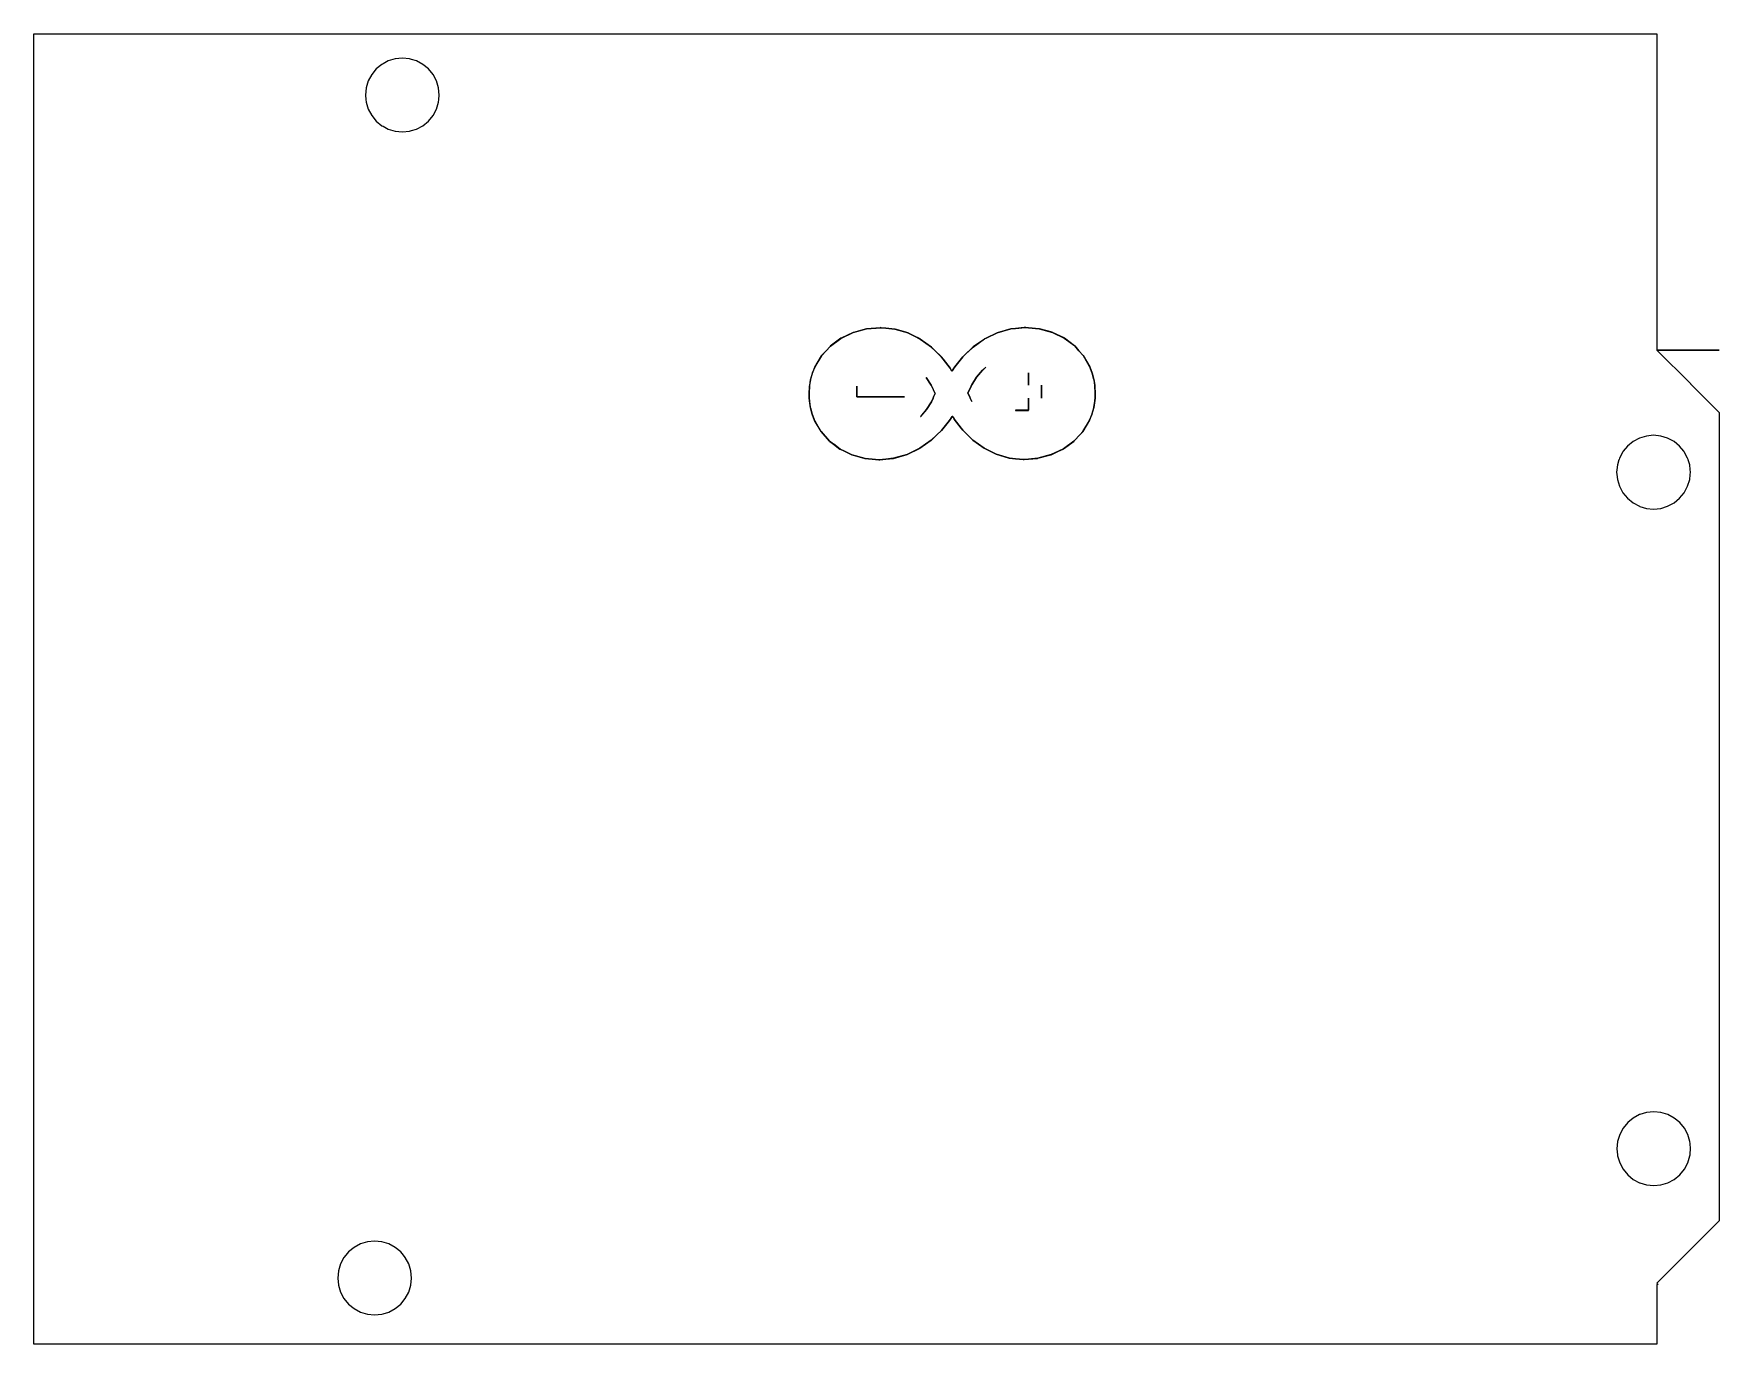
# Model space of a CAD drawing. Extents: x -226 to -31, y 100 to 252.
import ezdxf

# ---------------------------------------------------------------- set-up
doc = ezdxf.new("R2010")
doc.units = 0
doc.layers.get('0').update_dxf_attribs({"linetype": 'CONTINUOUS'})

msp = doc.modelspace()

# ---------------------------------------------------------------- linework, layer by layer
at = {"color": 7}
for points in [[(-38.658897, 251.75056), (-38.658897, 215.194964), (-34.800947, 215.194964), (-34.772599, 215.194964), (-31.464568, 215.194964), (-31.464568, 215.192131), (-34.772599, 215.192131), (-34.800947, 215.192131), (-38.658897, 215.192131), (-34.800947, 211.334178), (-34.772599, 211.305831), (-34.630867, 211.164101), (-33.122836, 209.656065), (-31.464568, 207.9978), (-31.464568, 202.558113), (-31.464568, 202.538271), (-31.464568, 118.683782), (-31.464568, 114.591951), (-38.661733, 107.396225), (-38.664001, 107.393954), (-38.664568, 107.393392), (-38.517107, 107.24599), (-38.664568, 107.24599), (-38.664568, 103.745201), (-38.664568, 100.346462), (-111.225825, 100.346462), (-112.731028, 100.346462), (-136.576064, 100.346462), (-191.004107, 100.346462), (-226.116845, 100.346462), (-226.116845, 209.656065), (-226.116845, 209.800634), (-226.116845, 211.022365), (-226.116845, 211.164101), (-226.116845, 251.75056), (-191.004107, 251.75056), (-187.800944, 251.75056), (-182.485983, 251.75056), (-179.282841, 251.75056), (-136.576064, 251.75056), (-118.734807, 251.75056), (-112.731028, 251.75056), (-111.225825, 251.75056), (-103.529762, 251.75056), (-43.29071, 251.75056)], [(-185.170389, 240.729451), (-184.371025, 240.485676), (-183.540476, 240.403467), (-182.709927, 240.485676), (-182.485983, 240.553967), (-181.910564, 240.729451), (-181.17355, 241.123467), (-180.530082, 241.650713), (-180.000002, 242.297014), (-179.605987, 243.034023), (-179.365044, 243.833392), (-179.33334, 244.153704), (-179.282841, 244.663941), (-179.365044, 245.494495), (-179.605987, 246.293864), (-180.000002, 247.030873), (-180.530082, 247.674335), (-181.17355, 248.204409), (-181.910564, 248.598425), (-182.485983, 248.773914), (-182.709927, 248.842211), (-183.540476, 248.921581), (-184.371025, 248.842211), (-185.170389, 248.598425), (-185.77135, 248.27715), (-185.907403, 248.204409), (-186.553693, 247.674335), (-187.08095, 247.030873), (-187.474966, 246.293864), (-187.718741, 245.494495), (-187.800944, 244.663941), (-187.750446, 244.153704), (-187.718741, 243.833392), (-187.474966, 243.034023), (-187.08095, 242.297014), (-186.553693, 241.650713), (-185.907403, 241.123467), (-185.77135, 241.050725)], [(-118.23307, 214.990868), (-118.734807, 214.515293), (-118.821963, 214.432674), (-118.831187, 214.423942), (-119.596326, 213.463304), (-119.601484, 213.456827), (-119.862993, 213.128507), (-119.86987, 213.11704), (-119.912529, 213.045904), (-119.914659, 213.042336), (-120.053416, 212.810926), (-120.054162, 212.809687), (-120.079984, 212.766613), (-120.109645, 212.816008), (-120.110618, 212.817624), (-120.277987, 213.096392), (-120.28535, 213.108665), (-121.100718, 214.155345), (-121.106481, 214.162747), (-121.275645, 214.379911), (-121.294492, 214.4041), (-121.371029, 214.479317), (-122.022996, 215.120071), (-122.425846, 215.515995), (-122.448186, 215.537957), (-123.737955, 216.476223), (-123.753819, 216.484187), (-125.122395, 217.171227), (-125.149612, 217.184885), (-126.635837, 217.62331), (-126.677479, 217.635594), (-127.717796, 217.735104), (-128.248135, 217.785829), (-128.307403, 217.791501), (-128.37317, 217.785829), (-129.89696, 217.654469), (-129.951503, 217.649771), (-131.456327, 217.239611), (-131.490713, 217.230241), (-132.858457, 216.579458), (-132.896693, 216.561264), (-134.126935, 215.659845), (-134.154303, 215.629973), (-134.615091, 215.126932), (-135.126431, 214.568727), (-135.147398, 214.54583), (-135.901281, 213.27832), (-135.921264, 213.244729), (-136.204724, 212.530396), (-136.22701, 212.449182), (-136.397904, 211.826487), (-136.411658, 211.776383), (-136.510405, 211.164101), (-136.530864, 211.037261), (-136.533276, 211.022365), (-136.539212, 210.985514), (-136.576064, 210.317602), (-136.584563, 210.163469), (-136.576064, 209.99849), (-136.565867, 209.800634), (-136.565716, 209.797801), (-136.558417, 209.656065), (-136.542045, 209.338586), (-136.529275, 209.255681), (-136.432074, 208.62501), (-136.420158, 208.547722), (-136.2189, 207.793704), (-136.197966, 207.738756), (-135.946772, 207.079377), (-135.91776, 207.028938), (-135.213273, 205.804081), (-135.198426, 205.77827), (-134.206304, 204.667093), (-134.181196, 204.648159), (-133.741418, 204.316504), (-133.007248, 203.762841), (-132.969931, 203.744723), (-132.49939, 203.516227), (-131.62961, 203.093864), (-131.589601, 203.082856), (-130.151462, 202.687235), (-130.104565, 202.674335), (-128.537121, 202.538271), (-128.471809, 202.532605), (-128.411924, 202.538271), (-127.717796, 202.603983), (-126.864809, 202.684726), (-126.824887, 202.688506), (-125.26299, 203.139215), (-125.234518, 203.153067), (-123.805982, 203.847877), (-123.786226, 203.861761), (-122.470873, 204.786148), (-122.455864, 204.800368), (-121.812947, 205.409768), (-121.293238, 205.90238), (-121.27465, 205.920005), (-120.509802, 206.88026), (-120.504731, 206.886629), (-120.242832, 207.215435), (-120.236063, 207.226762), (-120.195903, 207.293869), (-120.191231, 207.301677), (-120.052626, 207.533298), (-120.051891, 207.534531), (-120.026058, 207.577692), (-119.995954, 207.527551), (-119.995218, 207.526323), (-119.827839, 207.247556), (-119.820475, 207.235277), (-119.001918, 206.184488), (-119.001777, 206.18431), (-118.830181, 205.964032), (-118.811344, 205.939848), (-118.734807, 205.864998), (-118.23307, 205.374333), (-117.657888, 204.811835), (-117.654806, 204.808824), (-116.36787, 203.870558), (-116.342253, 203.857641), (-116.107085, 203.739116), (-115.664864, 203.516227), (-114.983171, 203.172645), (-114.956224, 203.159058), (-113.469988, 202.720632), (-113.428346, 202.708353), (-112.731028, 202.641651), (-112.728195, 202.641381), (-111.857701, 202.558113), (-111.798423, 202.552447), (-111.733954, 202.558113), (-111.225825, 202.602794), (-111.220159, 202.603291), (-110.193835, 202.693539), (-110.154334, 202.69701), (-108.652483, 203.102845), (-108.61229, 203.113707), (-107.771576, 203.516227), (-107.248126, 203.766847), (-107.209133, 203.785516), (-105.978902, 204.686936), (-105.959438, 204.708125), (-105.278621, 205.449453), (-104.979297, 205.775383), (-104.958428, 205.798112), (-104.204977, 207.064892), (-104.184573, 207.099219), (-103.901102, 207.813547), (-103.885866, 207.869062), (-103.707922, 208.517456), (-103.694178, 208.567564), (-103.57495, 209.306768), (-103.566613, 209.358429), (-103.550253, 209.656065), (-103.529762, 210.028649), (-103.521262, 210.183312), (-103.529762, 210.34829), (-103.56378, 211.008195), (-103.572236, 211.06305), (-103.587808, 211.164101), (-103.672595, 211.714228), (-103.685668, 211.799059), (-103.886925, 212.550238), (-103.905427, 212.59899), (-104.159053, 213.267404), (-104.178961, 213.301937), (-104.892466, 214.539758), (-104.9074, 214.565673), (-105.405829, 215.126932), (-105.896699, 215.679687), (-105.937757, 215.710489), (-107.098588, 216.581107), (-107.135894, 216.599225), (-108.476226, 217.250083), (-108.516235, 217.261091), (-109.954374, 217.656713), (-110.00126, 217.669613), (-111.220159, 217.777535), (-111.225825, 217.778038), (-111.537973, 217.805672), (-111.634017, 217.814176), (-111.722243, 217.805672), (-112.728195, 217.708714), (-112.731028, 217.708444), (-113.255776, 217.657864), (-113.28095, 217.655437), (-114.840003, 217.204727), (-114.8647, 217.19274), (-116.107085, 216.589639), (-116.299844, 216.496066), (-116.326044, 216.477656), (-117.634964, 215.5578), (-117.649886, 215.54365), (-118.212135, 215.010711)], [(-103.694178, 211.796226), (-103.594479, 211.164101), (-103.569446, 211.005356), (-103.529762, 210.183312), (-103.556946, 209.656065), (-103.57228, 209.358429), (-103.699844, 208.567564), (-103.906768, 207.81638), (-104.190239, 207.102052), (-104.964094, 205.800951), (-105.284298, 205.452286), (-105.286893, 205.449453), (-105.984568, 204.689769), (-107.21481, 203.791188), (-107.789094, 203.516227), (-108.617956, 203.119373), (-110.16, 202.702682), (-111.220159, 202.609298), (-111.225825, 202.608801), (-111.801267, 202.558113), (-112.728195, 202.648388), (-112.731028, 202.648664), (-113.431179, 202.716853), (-114.956224, 203.164729), (-115.653607, 203.516227), (-116.107085, 203.744783), (-116.36787, 203.876224), (-117.657639, 204.811657), (-118.23307, 205.377193), (-118.235903, 205.379978), (-118.734807, 205.870296), (-118.811344, 205.945514), (-118.998869, 206.185721), (-118.999009, 206.185899), (-119.820475, 207.238116), (-119.99444, 207.527296), (-119.995186, 207.528524), (-120.025409, 207.578773), (-120.026047, 207.579828), (-120.052637, 207.535488), (-120.192237, 207.302661), (-120.242832, 207.218274), (-120.511608, 206.881569), (-121.27465, 205.925671), (-121.814656, 205.412601), (-121.81764, 205.409768), (-122.468029, 204.791814), (-123.803149, 203.853548), (-125.26299, 203.144887), (-126.822054, 202.69701), (-127.717796, 202.610525), (-128.466142, 202.538271), (-130.101732, 202.682839), (-131.623933, 203.09953), (-132.482045, 203.516227), (-133.001571, 203.768507), (-133.735752, 204.32044), (-133.741418, 204.324701), (-134.200627, 204.669927), (-135.19276, 205.781108), (-135.938273, 207.08221), (-136.213234, 207.796537), (-136.411658, 208.547722), (-136.533546, 209.338586), (-136.549907, 209.656065), (-136.557216, 209.797801), (-136.557357, 209.800634), (-136.576064, 210.163469), (-136.533546, 210.985514), (-136.527599, 211.022365), (-136.504739, 211.164101), (-136.405981, 211.776383), (-136.196225, 212.527563), (-135.915597, 213.241896), (-135.141732, 214.542997), (-134.605467, 215.126932), (-134.121258, 215.654179), (-132.891027, 216.555593), (-131.48788, 217.224569), (-129.945826, 217.641266), (-128.30457, 217.785829), (-127.717796, 217.728686), (-126.674646, 217.62709), (-125.149612, 217.179218), (-123.735122, 216.470557), (-122.448186, 215.532286), (-122.022996, 215.114405), (-121.371029, 214.473651), (-121.294492, 214.398428), (-121.103616, 214.153934), (-120.28535, 213.105832), (-120.110413, 212.815035), (-120.079778, 212.76412), (-120.07914, 212.765196), (-120.053199, 212.80846), (-120.052453, 212.809693), (-119.913589, 213.041282), (-119.911458, 213.04485), (-119.862993, 213.125674), (-119.600057, 213.455788), (-119.594899, 213.462266), (-118.831187, 214.421109), (-118.734807, 214.512449), (-118.235903, 214.985278), (-118.23307, 214.98796), (-118.215044, 215.005045), (-118.209064, 215.010711), (-117.637797, 215.552128), (-116.299844, 216.490399), (-116.107085, 216.584151), (-114.842836, 217.199061), (-113.283783, 217.649771), (-112.731028, 217.702183), (-112.728195, 217.702453), (-111.639683, 217.805672), (-111.225825, 217.769096), (-111.220159, 217.768593), (-110.004094, 217.661108), (-108.481892, 217.244412), (-107.104254, 216.575435), (-105.905198, 215.674021), (-105.416728, 215.126932), (-104.913077, 214.562839), (-104.16473, 213.264571), (-103.892602, 212.550238)], [(-116.53512, 212.884726), (-116.160806, 213.21908), (-116.526318, 212.895042), (-116.537953, 212.884726), (-117.226772, 212.07402)], [(-111.220159, 212.578585), (-111.225825, 212.578585), (-111.225825, 211.164101), (-111.220159, 211.164101)], [(-131.042836, 209.800634), (-131.042836, 211.022365), (-131.048503, 211.022365), (-131.048503, 209.800634), (-131.048503, 209.797801), (-127.717796, 209.797801), (-125.557793, 209.797801), (-125.557793, 209.800634), (-127.717796, 209.800634)], [(-122.479372, 211.14142), (-122.422321, 211.022365), (-122.022996, 210.188983), (-122.419845, 211.022365), (-122.467683, 211.122821), (-122.476539, 211.14142), (-122.490867, 211.164101), (-123.040626, 212.034335), (-122.493624, 211.164101)], [(-117.796536, 211.181105), (-117.226772, 212.07402), (-117.799369, 211.181105), (-117.806603, 211.165339), (-117.807166, 211.164101), (-117.872132, 211.022365), (-118.23307, 210.234848), (-118.235903, 210.228668), (-118.23307, 210.222856), (-118.02699, 209.800634), (-118.025605, 209.797801), (-117.956422, 209.656065), (-117.771028, 209.276226), (-117.955297, 209.656065), (-118.024048, 209.797801), (-118.025422, 209.800634), (-118.23307, 210.228668), (-117.869288, 211.022365), (-117.804333, 211.164101)], [(-109.73481, 211.164101), (-109.73481, 209.656065), (-109.729133, 209.656065), (-109.729133, 211.164101), (-109.73481, 211.164101)], [(-122.453863, 209.236541), (-123.012285, 208.343626), (-123.691664, 207.534028), (-123.68976, 207.535752), (-123.012285, 208.343626), (-122.45103, 209.236541), (-122.443785, 209.252647), (-122.262489, 209.656065), (-122.198788, 209.797801), (-122.197523, 209.800634), (-122.022996, 210.188983), (-122.198669, 209.800634), (-122.199956, 209.797801), (-122.264068, 209.656065)], [(-111.225825, 208.241581), (-112.728195, 208.241581), (-112.728195, 208.238742), (-111.225825, 208.238742), (-111.220159, 208.238742), (-111.220159, 209.656065), (-111.225825, 209.656065)], [(-43.236852, 200.264887), (-42.993071, 199.465516), (-42.601891, 198.728507), (-42.071812, 198.082209), (-41.425513, 197.554965), (-40.688505, 197.16095), (-40.637482, 197.145389), (-39.889133, 196.917169), (-39.058584, 196.834966), (-38.228032, 196.917169), (-37.428663, 197.16095), (-36.694488, 197.554965), (-36.048189, 198.082209), (-35.51811, 198.728507), (-35.124094, 199.465516), (-34.883149, 200.264887), (-34.832127, 200.780401), (-34.800947, 201.095437), (-34.832127, 201.410474), (-34.883149, 201.925988), (-35.067703, 202.538271), (-35.073685, 202.558113), (-35.124094, 202.725357), (-35.51811, 203.462366), (-35.56248, 203.516227), (-36.048189, 204.105828), (-36.694488, 204.635908), (-37.428663, 205.029923), (-38.228032, 205.273704), (-39.058584, 205.353074), (-39.889133, 205.273704), (-40.688505, 205.029923), (-41.425513, 204.635908), (-42.071812, 204.105828), (-42.557521, 203.516227), (-42.601891, 203.462366), (-42.993071, 202.725357), (-43.044075, 202.558113), (-43.050127, 202.538271), (-43.236852, 201.925988), (-43.29071, 201.381835), (-43.319054, 201.095437), (-43.29071, 200.80904)], [(-39.860789, 118.765988), (-39.030237, 118.683782), (-38.199685, 118.765988), (-37.400316, 119.009766), (-36.666143, 119.403784), (-36.019842, 119.931028), (-35.489765, 120.577326), (-35.095747, 121.314335), (-34.854802, 122.113704), (-34.842178, 122.241263), (-34.832127, 122.342822), (-34.772599, 122.944255), (-34.832127, 123.545689), (-34.854802, 123.774807), (-35.095747, 124.574176), (-35.489765, 125.311185), (-36.019842, 125.95465), (-36.666143, 126.484727), (-37.400316, 126.878742), (-38.199685, 127.122523), (-39.030237, 127.201893), (-39.860789, 127.122523), (-40.637482, 126.88566), (-40.660158, 126.878742), (-41.397166, 126.484727), (-42.043464, 125.95465), (-42.573544, 125.311185), (-42.964724, 124.574176), (-43.208505, 123.774807), (-43.29071, 122.944255), (-43.221129, 122.241263), (-43.208505, 122.113704), (-42.964724, 121.314335), (-42.573544, 120.577326), (-42.043464, 119.931028), (-41.397166, 119.403784), (-40.660158, 119.009766), (-40.637482, 119.002851)], [(-190.921883, 108.836223), (-191.004107, 108.005674), (-190.921883, 107.175119), (-190.678108, 106.375751), (-190.286925, 105.638742), (-189.756856, 104.992446), (-189.110545, 104.4652), (-188.373552, 104.071184), (-187.574167, 103.827404), (-186.743618, 103.745201), (-185.913069, 103.827404), (-185.77135, 103.87063), (-185.113705, 104.071184), (-184.379525, 104.4652), (-183.733234, 104.992446), (-183.203144, 105.638742), (-182.809128, 106.375751), (-182.568186, 107.175119), (-182.485983, 108.005674), (-182.568186, 108.836223), (-182.809128, 109.635592), (-183.203144, 110.372601), (-183.415647, 110.630552), (-183.733234, 111.016068), (-184.379525, 111.546143), (-185.113705, 111.940161), (-185.913069, 112.183939), (-186.743618, 112.263311), (-187.574167, 112.183939), (-188.373552, 111.940161), (-189.110545, 111.546143), (-189.756856, 111.016068), (-190.074444, 110.630552), (-190.286925, 110.372601), (-190.678108, 109.635592)]]:
    msp.add_lwpolyline(points, close=True, dxfattribs=at)

doc.saveas('drawing.dxf')
